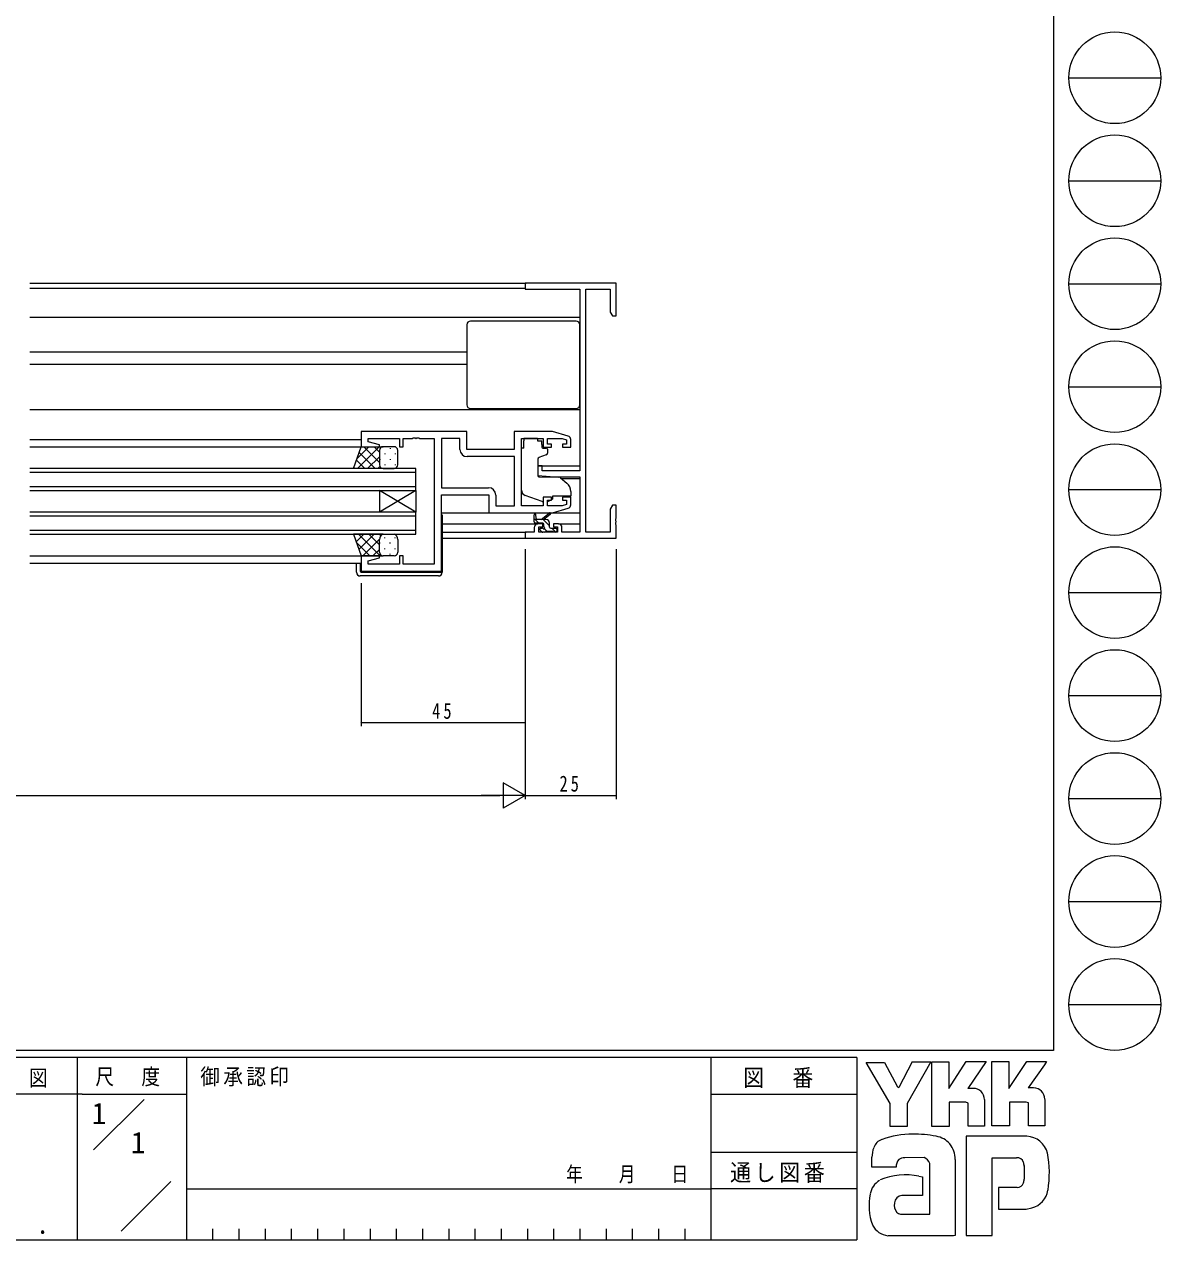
# Model space of a CAD drawing. Units: millimetres, scale not verified. Extents: x -567 to 567, y -403 to 403.
# Drawn here: x 254.8 to 566.7, y -403 to -69.2 of the extents above; entities that cross this region are included whole.
import ezdxf
from ezdxf.enums import TextEntityAlignment as Align

# ---------------------------------------------------------------- set-up
doc = ezdxf.new("R2010")
doc.units = ezdxf.units.MM
doc.header["$LTSCALE"] = 2
for name, color, linetype, lineweight in [('0-1_YKK_ZWAK', 7, 'Continuous', 18), ('0-3_YKK_11', 7, 'Continuous', 18), ('0-4_YKK_12', 2, 'Continuous', 18), ('0-5_YKK_13', 4, 'Continuous', 18), ('0-6_YKK_D', 6, 'Continuous', 18)]:
    doc.layers.add(name, color=color, linetype=linetype, lineweight=lineweight)
doc.layers.add('0-2_USER1', color=7, linetype='Continuous')
doc.styles.add('ＭＳ ゴシック', font='')
doc.styles.get('ＭＳ ゴシック').set_extended_font_data('MS Gothic')

msp = doc.modelspace()

# ---------------------------------------------------------------- linework, layer by layer
at = {"layer": '0-1_YKK_ZWAK'}
for p, q in [((537.274, 399.018), (537.274, -350.982)), ((541.526, -83.862), (566.726, -83.862)), ((541.526, -112.142), (566.726, -112.142)), ((541.526, -140.422), (566.726, -140.422)), ((541.526, -168.702), (566.726, -168.702)), ((541.526, -196.982), (566.726, -196.982)), ((541.526, -225.262), (566.726, -225.262)), ((541.526, -253.542), (566.726, -253.542)), ((541.526, -281.822), (566.726, -281.822)), ((541.526, -310.102), (566.726, -310.102)), ((541.526, -338.382), (566.726, -338.382)), ((537.274, -350.982), (-562.726, -350.982)), ((483.274, -352.982), (-562.726, -352.982)), ((269.274, -352.982), (269.274, -402.982)), ((299.274, -352.982), (299.274, -402.982)), ((443.274, -352.982), (443.274, -402.982)), ((483.274, -352.982), (483.274, -402.982)), ((485.898, -354.276), (490.918, -354.276)), ((492.462, -365.552), (485.898, -354.276)), ((498.468, -354.122), (494.818, -361.227)), ((503.931, -371.884), (503.931, -354.161)), ((520.38, -354.006), (525.052, -354.006)), ((520.38, -371.73), (520.38, -354.006)), ((529.956, -354.006), (535.362, -354.006)), ((534.822, -354.933), (530.362, -361.304)), ((535.362, -354.006), (534.822, -354.933)), ((270.68, -362.981), (173.274, -362.981)), ((270.68, -362.981), (299.274, -362.981)), ((443.274, -362.982), (483.274, -362.982)), ((515.244, -361.42), (513.76, -361.42)), ((531.846, -361.304), (530.362, -361.304)), ((273.803, -378.32), (287.65, -364.472)), ((513.236, -365.243), (508.68, -365.243)), ((518.333, -364.509), (518.333, -371.769)), ((525.245, -365.204), (525.245, -371.73)), ((529.802, -365.204), (525.245, -365.204)), ((530.42, -365.436), (529.802, -365.204)), ((530.42, -371.691), (530.42, -365.436)), ((534.937, -364.509), (534.937, -371.691)), ((525.245, -371.73), (520.38, -371.73)), ((530.42, -371.619), (530.492, -371.691)), ((534.937, -371.691), (530.42, -371.691)), ((529.879, -374.549), (513.314, -374.549)), ((513.314, -374.549), (513.314, -401.849)), ((443.274, -378.981), (483.274, -378.981)), ((487.443, -383.082), (487.443, -380.326)), ((501.768, -380.418), (496.486, -380.518)), ((520.496, -380.495), (527.137, -380.495)), ((520.496, -401.849), (520.496, -380.495)), ((494.084, -383.082), (487.443, -383.082)), ((503.313, -395.941), (503.313, -382.04)), ((510.302, -380.959), (510.302, -401.81)), ((529.236, -382.634), (529.261, -386.398)), ((281.377, -400.618), (294.983, -387.013)), ((299.274, -388.982), (443.274, -388.982)), ((483.274, -388.981), (443.274, -388.981)), ((522.234, -388.681), (522.234, -394.589)), ((527.292, -388.681), (522.234, -388.681)), ((501.382, -390.882), (495.676, -390.889)), ((495.281, -395.941), (503.313, -395.941)), ((502.695, -395.941), (503.197, -395.941)), ((503.313, -395.939), (503.314, -395.941)), ((522.234, -394.589), (529.84, -394.589)), ((529.84, -394.589), (531.385, -394.242)), ((306.474, -399.982), (306.474, -402.982)), ((313.674, -399.982), (313.674, -402.982)), ((320.874, -399.982), (320.874, -402.982)), ((328.074, -399.982), (328.074, -402.982)), ((335.274, -399.982), (335.274, -402.982)), ((342.474, -399.982), (342.474, -402.982)), ((349.674, -399.982), (349.674, -402.982)), ((356.874, -399.982), (356.874, -402.982)), ((364.074, -399.982), (364.074, -402.982)), ((371.274, -399.982), (371.274, -402.982)), ((378.474, -399.982), (378.474, -402.982)), ((385.674, -399.982), (385.674, -402.982)), ((392.874, -399.982), (392.874, -402.982)), ((400.074, -399.982), (400.074, -402.982)), ((407.274, -399.982), (407.274, -402.982)), ((414.474, -399.982), (414.474, -402.982)), ((421.674, -399.982), (421.674, -402.982)), ((428.874, -399.982), (428.874, -402.982)), ((436.074, -399.982), (436.074, -402.982)), ((-562.726, -402.982), (483.274, -402.982)), ((494.084, -401.926), (491.96, -401.926)), ((509.838, -401.887), (494.084, -401.926)), ((510.302, -401.81), (509.838, -401.887))]:
    msp.add_line(p, q, dxfattribs=at)
for points in [[(490.918, -354.276), (494.509, -360.995), (494.818, -361.227)], [(498.468, -354.122), (503.648, -354.122), (497.173, -365.59)], [(503.931, -354.161), (508.526, -354.161), (508.526, -361.444), (513.352, -354.083)], [(513.352, -354.083), (518.817, -354.083), (513.76, -361.42)], [(525.052, -354.006), (525.052, -361.423), (529.956, -354.006)], [(497.173, -365.59), (497.173, -371.923), (492.462, -371.923), (492.462, -365.552)], [(508.68, -365.243), (508.68, -371.884), (503.931, -371.884)], [(518.333, -371.769), (513.854, -371.769), (513.854, -365.475), (513.236, -365.243)], [(500.378, -385.515), (501.382, -385.747), (501.382, -390.882)], [(513.314, -401.849), (519.376, -401.849), (520.496, -401.849)]]:
    msp.add_lwpolyline(points, dxfattribs=at)
for centre in [(554.126, -83.862), (554.126, -112.142), (554.126, -140.422), (554.126, -168.702), (554.126, -196.982), (554.126, -225.262), (554.126, -253.542), (554.126, -281.822), (554.126, -310.102), (554.126, -338.382)]:
    msp.add_circle(centre, 12.6, dxfattribs=at)
for centre, radius, start, end in [((515.244, -364.509), 3.089, 0.00166, 89.99604), ((531.846, -364.393), 3.089, 0.00166, 89.99604), ((491.283, -378.776), 3.491, 109.02127, 161.51264), ((498.591, -399.27), 25.257, 89.89165, 109.30848), ((499.333, -403.644), 29.64, 78.7801, 91.46938), ((504.032, -380.835), 6.355, 40.66422, 80.31694), ((503.715, -380.818), 6.588, 358.78059, 38.76563), ((529.662, -380.754), 6.202, 14.44572, 87.08746), ((494.644, -380.362), 7.196, 158.41083, 179.71775), ((496.295, -382.94), 2.43, 85.50551, 126.78038), ((501.068, -382.631), 2.321, 14.7552, 72.44995), ((527.366, -382.238), 1.756, 16.43123, 96.91661), ((506.368, -384.678), 29.8, 350.99027, 10.67625), ((497.096, -382.992), 3.013, 138.46382, 181.71359), ((524.033, -383.279), 5.248, 4.93423, 17.03552), ((492.455, -391.45), 5.583, 121.82711, 169.08475), ((496.874, -404.202), 19.013, 79.38098, 112.05825), ((524.002, -385.898), 5.281, 343.6902, 354.75362), ((502.487, -393.546), 15.832, 168.76372, 199.80079), ((527.293, -386.816), 1.865, 269.95468, 342.90145), ((529.752, -388.333), 6.13, 285.44291, 349.90448), ((496.963, -393.451), 3.384, 171.08203, 216.71923), ((495.688, -392.953), 2.064, 90.33953, 178.03639), ((495.631, -393.789), 2.18, 230.9728, 260.75491), ((492.474, -396.472), 5.461, 207.31435, 263.59464)]:
    msp.add_arc(centre, radius, start, end, dxfattribs=at)
at = {"layer": '0-3_YKK_11'}
for p, q in [((417.274, -140.285), (392.274, -140.285)), ((392.274, -140.285), (392.274, -141.915)), ((392.274, -141.915), (407.274, -141.915)), ((407.274, -141.915), (407.274, -191.785)), ((408.904, -141.915), (415.644, -141.915)), ((408.904, -208.655), (408.904, -141.915)), ((415.644, -141.915), (415.644, -148.194)), ((417.274, -149.285), (417.274, -140.285)), ((376.274, -180.985), (347.274, -180.985)), ((347.274, -180.985), (347.274, -185.185)), ((349.204, -182.915), (357.774, -182.915)), ((349.204, -183.832), (349.204, -182.915)), ((367.274, -182.915), (367.274, -217.455)), ((374.344, -182.915), (369.274, -182.915)), ((369.274, -182.915), (369.274, -196.455)), ((374.344, -185.915), (374.344, -182.915)), ((376.274, -185.985), (376.274, -180.985)), ((391.274, -201.455), (391.274, -182.915)), ((347.274, -185.185), (352.235, -185.185)), ((352.303, -184.663), (349.204, -183.832)), ((352.235, -185.185), (352.303, -184.663)), ((389.274, -185.985), (376.274, -185.985)), ((389.344, -187.915), (376.344, -187.915)), ((389.344, -201.455), (389.344, -187.915)), ((389.344, -201.455), (389.344, -187.915)), ((395.774, -190.485), (395.774, -193.091)), ((395.774, -193.091), (400.274, -193.485)), ((407.274, -191.785), (396.974, -191.785)), ((400.274, -193.485), (407.274, -193.485)), ((407.274, -193.485), (407.274, -208.655)), ((369.274, -196.455), (382.204, -196.455)), ((369.274, -219.385), (369.274, -198.385)), ((369.274, -198.385), (382.274, -198.385)), ((382.274, -198.385), (382.274, -203.385)), ((382.274, -203.385), (399.774, -203.385)), ((399.774, -203.385), (404.061, -202.099)), ((415.644, -202.376), (415.644, -208.655)), ((417.274, -204.827), (417.274, -201.285)), ((417.274, -210.285), (417.274, -206.743)), ((392.274, -210.285), (417.274, -210.285)), ((394.774, -207.385), (394.774, -208.655)), ((395.974, -208.655), (395.974, -207.185)), ((401.174, -208.655), (395.974, -208.655)), ((401.174, -207.185), (401.174, -208.655)), ((402.374, -208.655), (402.374, -207.385)), ((407.274, -208.655), (402.374, -208.655)), ((415.644, -208.655), (408.904, -208.655)), ((352.235, -215.185), (347.274, -215.185)), ((347.274, -215.185), (347.274, -219.385)), ((349.204, -216.538), (352.303, -215.707)), ((349.204, -217.455), (349.204, -216.538)), ((352.303, -215.707), (352.235, -215.185)), ((347.274, -219.385), (369.274, -219.385)), ((357.774, -217.455), (349.204, -217.455))]:
    msp.add_line(p, q, dxfattribs=at)
for points in [[(415.644, -148.194), (416.274, -149.285), (417.274, -149.285)], [(357.774, -182.915), (357.774, -185.185), (358.774, -185.185), (358.774, -182.915), (361.316, -182.915), (361.499, -182.795), (362.049, -182.795), (362.232, -182.915), (362.316, -182.915), (362.499, -182.795), (363.049, -182.795), (363.232, -182.915), (367.274, -182.915)], [(404.061, -182.271), (399.774, -180.985), (389.274, -180.985), (389.274, -185.985)], [(391.274, -182.915), (397.174, -182.915), (397.174, -185.285), (399.474, -185.285), (399.474, -184.485), (398.374, -184.485), (398.374, -182.915), (402.379, -182.915), (403.574, -183.273), (403.574, -184.485), (402.474, -184.485), (402.474, -185.285), (404.774, -185.285), (404.774, -183.229)], [(396.974, -191.785), (396.974, -190.485), (395.774, -190.485)], [(384.204, -198.455), (384.204, -201.455), (389.344, -201.455)], [(404.774, -201.141), (404.774, -199.085), (402.474, -199.085), (402.474, -199.885), (403.574, -199.885), (403.574, -201.096), (402.379, -201.455), (398.374, -201.455), (398.374, -199.885), (399.474, -199.885), (399.474, -199.085), (397.174, -199.085), (397.174, -201.455), (391.274, -201.455)], [(417.274, -201.285), (416.274, -201.285), (415.644, -202.376)], [(395.974, -207.185), (397.074, -207.185), (397.074, -206.385), (395.774, -206.385)], [(401.374, -206.385), (400.074, -206.385), (400.074, -207.185), (401.174, -207.185)], [(417.274, -206.743), (417.154, -206.56), (417.154, -206.01), (417.274, -205.827), (417.274, -205.743), (417.154, -205.56), (417.154, -205.01), (417.274, -204.827)], [(394.774, -208.655), (392.274, -208.655), (392.274, -210.285)], [(367.274, -217.455), (358.774, -217.455), (358.774, -215.185), (357.774, -215.185), (357.774, -217.455)]]:
    msp.add_lwpolyline(points, dxfattribs=at)
for centre, radius, start, end in [((403.774, -183.229), 1, 359.99996, 73.30074), ((376.344, -185.915), 2, 180.00001, 269.99999), ((382.204, -198.455), 2, 0.00001, 89.99999), ((403.774, -201.141), 1, 286.69926, 0.00004), ((395.774, -207.385), 1, 90.00001, 179.99999), ((401.374, -207.385), 1, 0.00001, 89.99999)]:
    msp.add_arc(centre, radius, start, end, dxfattribs=at)
at = {"layer": '0-4_YKK_12'}
for p, q in [((256.274, -140.285), (392.574, -140.285)), ((256.274, -141.685), (392.274, -141.685)), ((256.274, -149.585), (407.274, -149.585)), ((256.274, -159.085), (376.274, -159.085)), ((256.274, -162.485), (376.274, -162.485)), ((256.274, -174.985), (407.274, -174.985)), ((256.274, -183.185), (347.274, -183.185)), ((256.274, -185.185), (347.519, -185.185)), ((362.274, -191.185), (256.274, -191.185)), ((256.274, -192.185), (362.274, -192.185)), ((362.274, -197.185), (362.274, -191.185)), ((395.774, -190.485), (407.274, -190.485)), ((362.274, -196.185), (256.274, -196.185)), ((402.151, -193.885), (407.274, -193.885)), ((256.274, -197.185), (362.274, -197.185)), ((352.274, -197.185), (352.274, -203.185)), ((362.274, -197.185), (352.274, -203.185)), ((362.274, -203.185), (352.274, -197.185)), ((362.274, -197.185), (362.274, -203.185)), ((362.274, -203.185), (256.274, -203.185)), ((362.274, -209.185), (362.274, -203.185)), ((256.274, -204.185), (362.274, -204.185)), ((369.474, -206.385), (395.774, -206.385)), ((401.374, -206.385), (407.274, -206.385)), ((362.274, -208.185), (256.274, -208.185)), ((256.274, -209.185), (362.274, -209.185)), ((369.474, -208.655), (392.574, -208.655)), ((369.474, -210.285), (392.574, -210.285)), ((256.274, -215.185), (347.774, -215.185)), ((256.274, -217.185), (347.274, -217.185))]:
    msp.add_line(p, q, dxfattribs=at)
at = {"layer": '0-5_YKK_13'}
for p, q in [((376.274, -151.685), (376.274, -173.685)), ((406.274, -150.685), (377.274, -150.685)), ((407.274, -173.685), (407.274, -151.685)), ((377.274, -174.685), (406.274, -174.685)), ((395.674, -182.915), (391.874, -182.915)), ((391.874, -182.915), (391.874, -183.585)), ((391.874, -184.585), (391.874, -183.585)), ((395.674, -182.915), (395.674, -183.585)), ((395.674, -183.585), (396.844, -183.585)), ((396.844, -184.585), (396.844, -183.585)), ((345.131, -191.185), (347.274, -185.185)), ((346.108, -188.449), (349.373, -185.185)), ((346.201, -191.185), (352.201, -185.185)), ((351.124, -191.185), (346.708, -186.769)), ((347.274, -185.185), (353.274, -185.185)), ((352.274, -189.506), (347.953, -185.185)), ((352.274, -186.678), (350.781, -185.185)), ((352.274, -186.185), (352.274, -190.185)), ((356.274, -185.185), (353.274, -185.185)), ((355.194, -185.605), (355.194, -185.805)), ((357.274, -190.185), (357.274, -186.185)), ((391.874, -185.585), (391.274, -185.585)), ((391.274, -197.14), (391.274, -185.585)), ((391.874, -185.585), (391.874, -184.585)), ((396.844, -184.585), (396.844, -185.285)), ((397.144, -185.585), (398.074, -185.585)), ((398.374, -185.885), (398.374, -186.935)), ((348.296, -191.185), (345.964, -188.853)), ((349.029, -191.185), (352.274, -187.94)), ((352.364, -188.635), (352.364, -188.835)), ((353.779, -187.02), (353.779, -187.22)), ((353.779, -190.05), (353.779, -190.25)), ((355.194, -188.635), (355.194, -188.835)), ((356.609, -187.02), (356.609, -187.22)), ((356.609, -190.05), (356.609, -190.25)), ((395.774, -188.581), (395.774, -193.188)), ((398.045, -187.405), (396.045, -188.133)), ((353.274, -191.185), (345.131, -191.185)), ((345.468, -191.185), (345.22, -190.937)), ((351.858, -191.185), (352.39, -190.653)), ((353.274, -191.185), (356.274, -191.185)), ((395.991, -193.487), (401.377, -193.534)), ((402.011, -193.768), (403.702, -195.187)), ((396.902, -200.225), (392.265, -198.551)), ((398.468, -200.191), (399.774, -199.582)), ((399.774, -199.085), (399.774, -199.582)), ((404.774, -197.485), (404.774, -198.785)), ((369.274, -203.385), (407.274, -203.385)), ((396.674, -205.155), (398.892, -203.472)), ((369.274, -203.885), (369.474, -203.885)), ((369.474, -203.885), (369.474, -219.385)), ((394.774, -205.855), (394.774, -203.855)), ((397.974, -205.155), (394.774, -205.155)), ((395.976, -206.155), (394.976, -205.155)), ((395.074, -204.029), (395.273, -205.155)), ((397.074, -206.155), (395.074, -206.155)), ((398.974, -206.908), (397.221, -205.155)), ((397.274, -205.155), (399.093, -203.754)), ((397.374, -207.094), (397.374, -206.455)), ((398.974, -207.255), (398.974, -206.155)), ((345.142, -209.215), (345.172, -209.185)), ((345.886, -211.299), (348, -209.185)), ((352.497, -215.185), (346.497, -209.185)), ((346.63, -213.383), (350.828, -209.185)), ((352.274, -212.134), (349.325, -209.185)), ((352.62, -209.651), (352.154, -209.185)), ((353.274, -209.185), (356.274, -209.185)), ((353.779, -210.32), (353.779, -210.12)), ((356.609, -210.32), (356.609, -210.12)), ((396.862, -208.567), (396.362, -208.067)), ((396.574, -207.555), (396.913, -207.555)), ((397.674, -208.655), (397.074, -208.655)), ((398.276, -208.455), (397.552, -207.731)), ((399.974, -208.455), (397.874, -208.455)), ((399.274, -207.555), (400.674, -207.555)), ((400.718, -208.652), (399.621, -207.555)), ((400.674, -208.655), (400.174, -208.655)), ((400.974, -207.855), (400.974, -208.355)), ((349.669, -215.185), (345.944, -211.46)), ((347.657, -215.185), (352.274, -210.568)), ((350.485, -215.185), (352.274, -213.396)), ((352.274, -214.185), (352.274, -210.685)), ((352.364, -211.735), (352.364, -211.535)), ((353.779, -213.35), (353.779, -213.15)), ((355.194, -211.735), (355.194, -211.535)), ((356.609, -213.35), (356.609, -213.15)), ((357.274, -210.685), (357.274, -214.185)), ((347.274, -215.185), (353.274, -215.185)), ((352.364, -214.6), (352.364, -214.565)), ((356.274, -215.185), (353.274, -215.185)), ((355.194, -214.765), (355.194, -214.565)), ((345.974, -219.685), (345.974, -217.185)), ((346.974, -217.185), (346.974, -219.385)), ((347.274, -219.685), (368.974, -219.685)), ((368.974, -219.685), (369.474, -219.685)), ((369.474, -219.385), (369.474, -219.685)), ((368.474, -220.685), (346.974, -220.685))]:
    msp.add_line(p, q, dxfattribs=at)
for points in [[(404.774, -198.785), (399.774, -198.785), (399.774, -199.085)], [(353.274, -209.185), (345.131, -209.185), (347.274, -215.185)]]:
    msp.add_lwpolyline(points, dxfattribs=at)
for centre, radius, start, end in [((377.274, -151.685), 1, 90, 180), ((406.274, -151.685), 1, 0, 90), ((377.274, -173.685), 1, 180, 270), ((406.274, -173.685), 1, 270, 0), ((353.274, -186.185), 1, 90.0001, 180.0001), ((356.274, -186.185), 1, 0.0001, 90.0001), ((397.144, -185.285), 0.3, 180, 270), ((398.074, -185.885), 0.3, 360, 90), ((353.274, -190.185), 1, 180.0001, 270.0001), ((356.274, -190.185), 1, 270.0001, 0.0001), ((396.274, -188.581), 0.5, 110, 180), ((397.874, -186.935), 0.5, 290, 360), ((396.074, -193.188), 0.3, 180, 269.5), ((401.368, -194.534), 1, 50, 89.5), ((401.774, -197.485), 3, 360, 50), ((392.774, -197.14), 1.5, 180, 250.14674), ((397.242, -199.285), 1, 250.14674, 266.11316), ((398.045, -199.285), 1, 277.40692, 295), ((399.074, -203.555), 0.2, 275.58289, 155.58289), ((394.974, -203.855), 0.2, 300, 180), ((395.074, -205.855), 0.3, 180, 270), ((397.074, -206.455), 0.3, 0, 90), ((397.974, -206.155), 1, 0, 90), ((353.806, -210.623), 1.534, 110.30864, 182.31157), ((355.742, -210.623), 1.534, 357.6883, 69.69119), ((396.574, -207.855), 0.3, 90, 225), ((397.074, -208.355), 0.3, 225, 270), ((396.913, -207.855), 0.3, 33.05573, 90), ((397.374, -207.555), 0.25, 213.05573, 56.94427), ((397.674, -207.094), 0.3, 180, 236.94427), ((397.674, -208.455), 0.2, 270, 0), ((399.274, -207.255), 0.3, 180, 270), ((400.174, -208.455), 0.2, 180, 270), ((400.674, -207.855), 0.3, 0, 90), ((400.674, -208.355), 0.3, 270, 0), ((353.274, -214.185), 1, 179.9999, 269.9999), ((356.274, -214.185), 1, 269.9999, 359.9999), ((346.974, -219.685), 1, 180, 270), ((347.274, -219.385), 0.3, 180, 270), ((368.474, -219.685), 1, 270, 360)]:
    msp.add_arc(centre, radius, start, end, dxfattribs=at)
at = {"layer": '0-6_YKK_D'}
for p, q in [((392.274, -213.285), (392.274, -281.982)), ((392.274, -213.285), (392.274, -281.982)), ((417.274, -213.285), (417.274, -281.982)), ((347.274, -222.685), (347.274, -261.982)), ((392.274, -243.982), (392.274, -261.982)), ((392.274, -260.982), (347.274, -260.982)), ((392.274, -280.982), (386.212, -277.482)), ((386.212, -277.482), (386.212, -284.482)), ((-100.726, -280.982), (385.274, -280.982)), ((392.274, -280.982), (380.15, -280.982)), ((392.274, -280.982), (386.212, -284.482)), ((392.274, -280.982), (417.274, -280.982))]:
    msp.add_line(p, q, dxfattribs=at)
for centre, start, end in [((347.274, -260.982), 0, 180), ((347.274, -260.982), 180, 0), ((392.274, -260.982), 0, 180), ((392.274, -260.982), 180, 0), ((417.274, -280.982), 0, 180), ((417.274, -280.982), 180, 0)]:
    msp.add_arc(centre, 0.106, start, end, dxfattribs=at)

# ---------------------------------------------------------------- texts
at = {"layer": '0-1_YKK_ZWAK', "attachment_point": 7, "style": 'ＭＳ ゴシック'}
for s, insert, char_height in [('\\T1.24;\\W0.85;作\\~\\~図', (243.445, -361.214), 4.399), ('\\T1.24;\\W0.85;尺\\~\\~度', (274.292, -360.892), 4.399), ('\\T1.17;\\W0.9;御承認印', (303.084, -360.886), 4.399), ('\\T1.17;\\W0.9;図\u3000番', (452.128, -361.357), 4.692), ('\\T1.28;\\W0.8;年\\~\\~\\~月\\~\\~\\~日', (403.526, -387.51), 4.147), ('\\T1.17;\\W0.9;通し図番', (448.529, -387.389), 4.692), ('\\T1.24;\\W0.85;\\~．\\~．', (243.638, -401.477), 5.132)]:
    msp.add_mtext(s, dxfattribs=dict(at, insert=insert, char_height=char_height))
at = {"layer": '0-2_USER1', "style": 'ＭＳ ゴシック'}
for p in [(273.274, -372.981), (284.036, -380.981)]:
    msp.add_text('1', height=5.865, dxfattribs=at).set_placement(p, align=Align.BOTTOM_LEFT)
at = {"layer": '0-6_YKK_D', "color": 7, "char_height": 4.399, "attachment_point": 7, "style": 'ＭＳ ゴシック'}
for s, insert in [('\\T1.37;\\W0.75;45', (366.741, -259.982)), ('\\T1.37;\\W0.75;25', (401.692, -279.982))]:
    msp.add_mtext(s, dxfattribs=dict(at, insert=insert))

doc.saveas('drawing.dxf')
